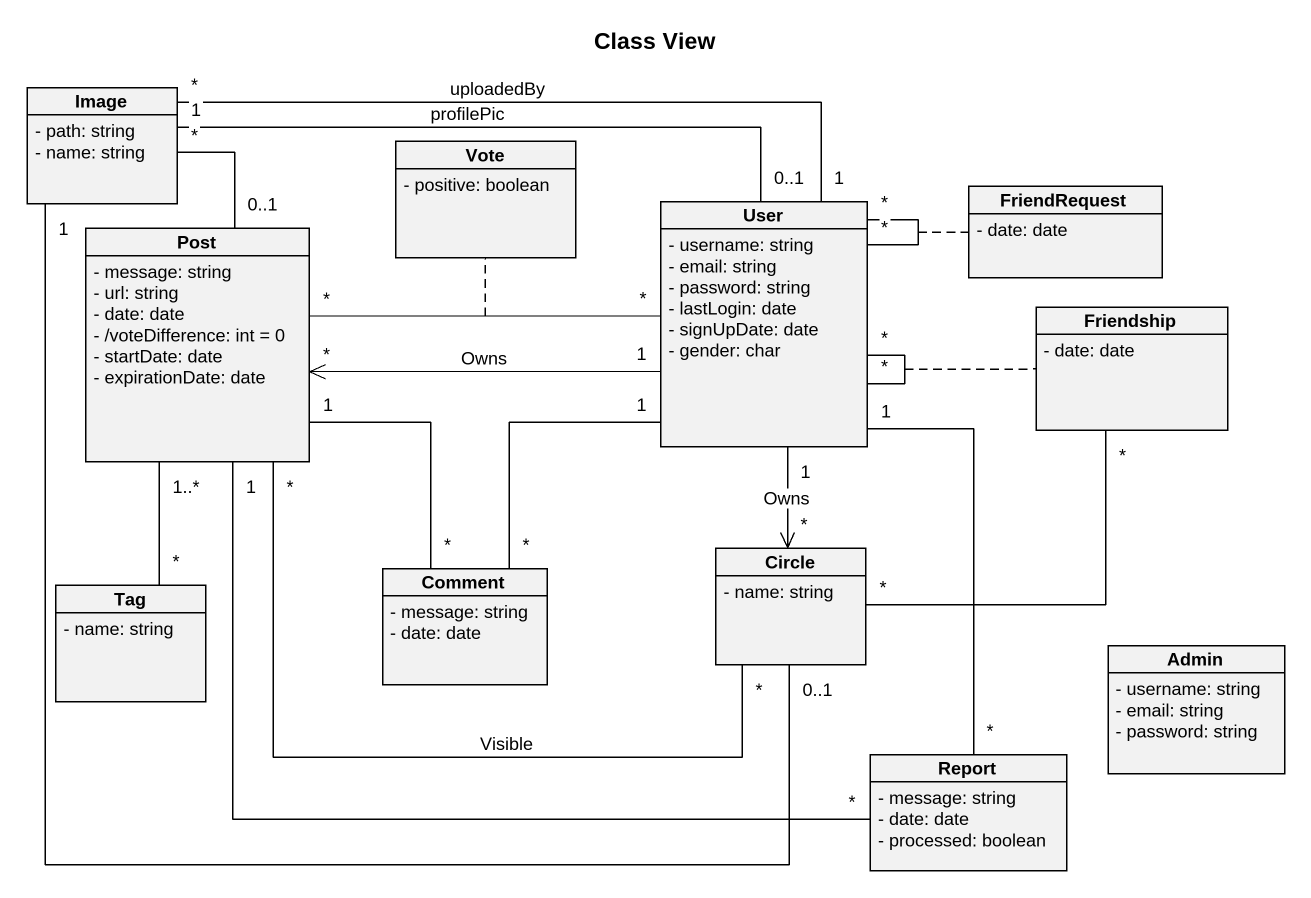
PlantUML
@startuml
title Class View
hide circle
hide empty members
skinparam classAttributeIconSize 0
class Image {
  - path: string
  - name: string
}
class Vote {
  - positive: boolean
}
class Post {
  - message: string
  - url: string
  - date: date
  - /voteDifference: int = 0
  - startDate: date
  - expirationDate: date
}
class User {
  - username: string
  - email: string
  - password: string
  - lastLogin: date
  - signUpDate: date
  - gender: char
}
class FriendRequest {
  - date: date
}
class Friendship {
  - date: date
}
class Tag {
  - name: string
}
class Comment {
  - message: string
  - date: date
}
class "Circle" as Circle_ {
  - name: string
}
class Admin {
  - username: string
  - email: string
  - password: string
}
class Report {
  - message: string
  - date: date
  - processed: boolean
}
Image "*" -- "0..1" Post
Image "1" -right- "0..1" User : profilePic
Image "*" -right- "1" User : uploadedBy
Image "1" -- "0..1" Circle_
Post "1" -- "*" Comment
Post "*" -right- "*" Circle_ : Visible
User "1" -left-> "*" Post : Owns
User "*" -left- "*" Post
(User, Post) .. Vote
User "*" -- "*" User
(User, User) .. Friendship
User "*" -- "*" User
(User, User) .. FriendRequest
User "1" --> "*" Circle_ : Owns
Tag "*" -up- "1..*" Post
Comment "*" -up- "1" User
Circle_ "*" -up- "*" Friendship
Report "*" -up- "1" Post
Report "*" -up- "1" User
@enduml
